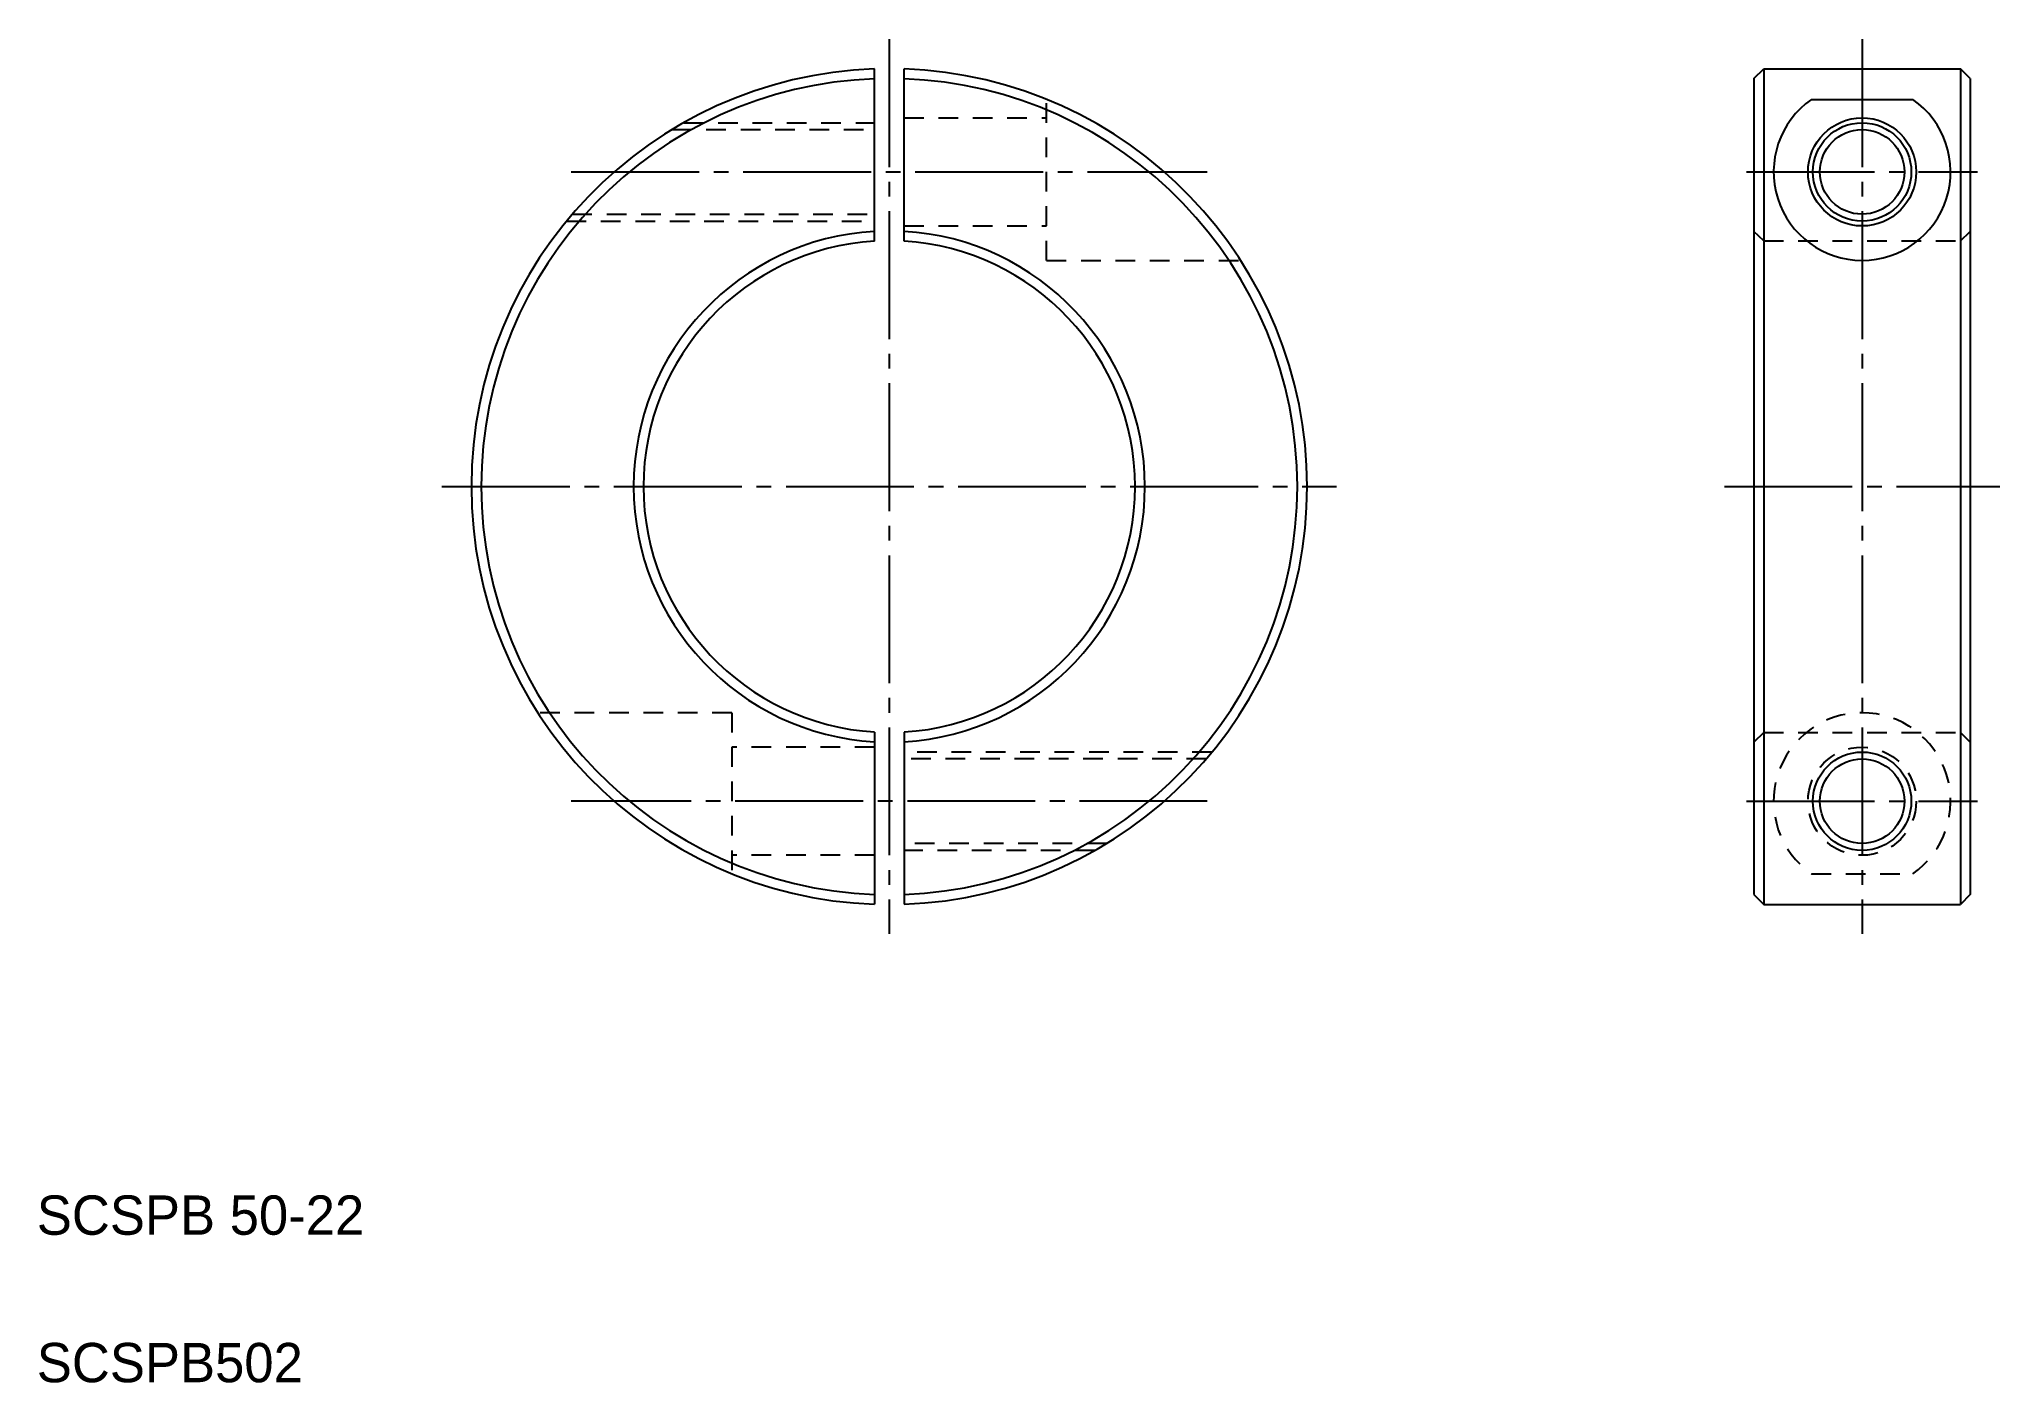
# Model space of a CAD drawing. Extents: x 31 to 231, y 114 to 251.
import ezdxf

# ---------------------------------------------------------------- set-up
doc = ezdxf.new("R2010")
doc.units = 0
doc.linetypes.add('CENTER', pattern=[17.5, 13, -1.5, 1.5, -1.5])
doc.linetypes.add('DASHED', pattern=[3.5, 2, -1.5])
doc.layers.get('0').update_dxf_attribs({"linetype": 'CONTINUOUS'})
doc.layers.add('CENTER', color=1, linetype='CENTER')

msp = doc.modelspace()

# ---------------------------------------------------------------- linework, layer by layer
at = {"color": 7, "linetype": 'CONTINUOUS'}
for p, q in [((116.38, 230.31), (116.38, 247.83)), ((119.38, 230.31), (119.38, 247.83)), ((205.82, 246.86), (206.82, 247.86)), ((206.82, 247.86), (206.82, 162.86)), ((206.82, 247.86), (226.82, 247.86)), ((226.82, 247.86), (226.82, 162.86)), ((227.82, 246.86), (226.82, 247.86)), ((205.82, 246.86), (205.82, 163.86)), ((227.82, 246.86), (227.82, 163.86)), ((211.66, 244.73), (221.98, 244.73)), ((116.38, 180.4), (116.38, 162.88)), ((119.38, 180.4), (119.38, 162.88)), ((205.82, 163.86), (206.82, 162.86)), ((227.82, 163.86), (226.82, 162.86)), ((206.82, 162.86), (226.82, 162.86))]:
    msp.add_line(p, q, dxfattribs=at)
at = {"color": 3, "linetype": 'DASHED'}
for p, q in [((133.88, 228.36), (133.88, 244.73)), ((95.77, 241.66), (116.38, 241.66)), ((96.97, 242.36), (116.38, 242.36)), ((119.38, 242.86), (133.88, 242.86)), ((85.06, 232.36), (116.38, 232.36)), ((85.64, 233.06), (116.38, 233.06)), ((119.38, 231.86), (133.88, 231.86)), ((206.82, 230.36), (205.82, 231.31)), ((226.82, 230.36), (227.82, 231.31)), ((206.82, 230.36), (226.82, 230.36)), ((133.88, 228.36), (153.62, 228.36)), ((101.88, 182.36), (82.14, 182.36)), ((101.88, 182.36), (101.88, 165.98)), ((206.82, 180.36), (205.82, 179.36)), ((206.82, 180.36), (226.82, 180.36)), ((226.82, 180.36), (227.82, 179.36)), ((116.38, 178.86), (101.88, 178.86)), ((150.7, 178.36), (119.38, 178.36)), ((150.11, 177.66), (119.38, 177.66)), ((116.38, 167.86), (101.88, 167.86)), ((139.98, 169.06), (119.38, 169.06)), ((138.79, 168.36), (119.38, 168.36)), ((211.66, 165.98), (221.98, 165.98))]:
    msp.add_line(p, q, dxfattribs=at)
for p, q in [((227.82, 226.11), (227.82, 226.11)), ((227.82, 205.36), (227.82, 205.36))]:
    msp.add_line(p, q)
at = {"color": 7, "linetype": 'CONTINUOUS'}
msp.add_circle((216.82, 237.36), 5.5, dxfattribs=at)
at = {"color": 3, "linetype": 'CONTINUOUS'}
for centre in [(216.82, 237.36), (216.82, 173.36)]:
    msp.add_circle(centre, 5, dxfattribs=at)
for centre in [(216.82, 237.36), (216.82, 173.36)]:
    msp.add_circle(centre, 4.3)
at = {"color": 3, "linetype": 'DASHED'}
msp.add_circle((216.82, 173.36), 5.5, dxfattribs=at)
at = {"color": 7, "linetype": 'CONTINUOUS'}
for centre, radius, start, end in [((117.88, 205.36), 42.5, 92.0226, 267.9774), ((117.88, 205.36), 42.5, 272.0226, 87.9774), ((117.88, 205.36), 41.5, 92.0714, 267.9286), ((117.88, 205.36), 41.5, 272.0714, 87.9286), ((216.82, 237.36), 9, 124.9906, 55.0094), ((117.88, 205.36), 26, 93.3074, 266.6926), ((117.88, 205.36), 26, 273.3074, 86.6926), ((117.88, 205.36), 25, 93.4398, 266.5602), ((117.88, 205.36), 25, 273.4398, 86.5602)]:
    msp.add_arc(centre, radius, start, end, dxfattribs=at)
at = {"color": 3, "linetype": 'DASHED'}
msp.add_arc((216.82, 173.36), 9, 304.9906, 235.0094, dxfattribs=at)
at = {"layer": 'CENTER', "color": 1, "linetype": 'CENTER'}
for p, q in [((117.88, 250.86), (117.88, 159.86)), ((216.82, 250.86), (216.82, 159.86)), ((85.53, 237.36), (150.22, 237.36)), ((205.07, 237.36), (228.57, 237.36)), ((72.38, 205.36), (163.38, 205.36)), ((202.82, 205.36), (230.82, 205.36)), ((150.22, 173.36), (85.53, 173.36)), ((205.07, 173.36), (228.57, 173.36))]:
    msp.add_line(p, q, dxfattribs=at)

# ---------------------------------------------------------------- texts
for s, p in [('SCSPB 50-22', (31.18, 129.27)), ('SCSPB502', (31.18, 114.27))]:
    msp.add_text(s, height=4).set_placement(p)

doc.saveas('drawing.dxf')
